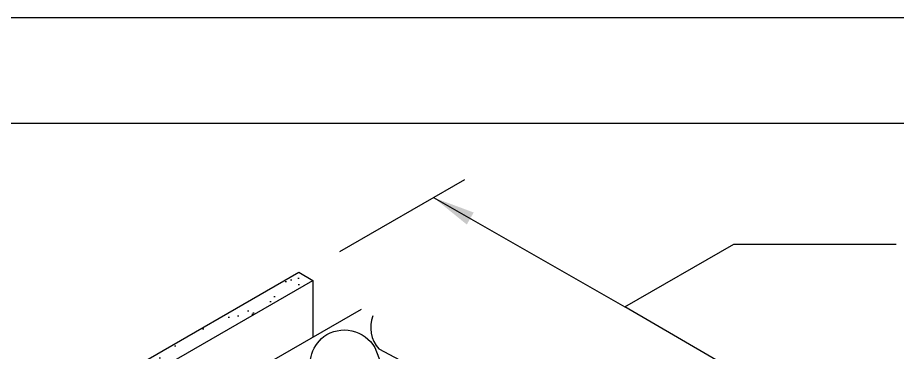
# Model space of a CAD drawing. Extents: x 0 to 51, y -0.2 to 65.8.
# Drawn here: x 19.15 to 31.64, y 61.09 to 65.85 of the extents above; entities that cross this region are included whole.
import ezdxf

# ---------------------------------------------------------------- set-up
doc = ezdxf.new("R2010")
doc.units = 0
doc.header["$LTSCALE"] = 1.5
doc.header["$MEASUREMENT"] = 0
doc.layers.get('DEFPOINTS').update_dxf_attribs({"linetype": 'CONTINUOUS'})
for name, color, linetype in [('INSULATION', 40, 'CONTINUOUS'), ('STRUCTURE', 252, 'CONTINUOUS'), ('TEXT', 7, 'CONTINUOUS'), ('W', 7, 'CONTINUOUS')]:
    doc.layers.add(name, color=color, linetype=linetype)
doc.styles.add('DETAILS', font='sanss___.ttf', dxfattribs={"height": 1})
doc.dimstyles.new('TYVEKDETAILS', dxfattribs={"dimscale": 6, "dimtxt": 1.5, "dimasz": 0.1, "dimexe": 0.75, "dimexo": 0.75, "dimgap": 0.75, "dimtad": 0, "dimtih": 1, "dimtoh": 1, "dimdec": 4, "dimzin": 0, "dimtxsty": 'DETAILS', "dimcen": 0.0625, "dimazin": 3, "dimtfac": 1, "dimtdec": 4, "dimtofl": 0, "dimtmove": 0, "dimatfit": 3, "dimtolj": 1, "dimtzin": 0})

msp = doc.modelspace()

# ---------------------------------------------------------------- hatches: boundary and pattern name
at = {"layer": 'STRUCTURE', "linetype": 'CONTINUOUS'}
h = msp.add_hatch(dxfattribs=at)
h.set_pattern_fill('AR-SAND', color=256, scale=0.25, style=0)
h.set_pattern_definition([(37.50000000000001, (106.1620206132676, 3.387939527918896), (-0.01574833952740204, 0.4817059422532897), [0, -0.38, 0, -0.425, 0, -0.40625]), (7.499999999999999, (106.1620206132676, 3.387939527918896), (0.4424441763169318, 0.7055365163074351), [0, -0.205, 0, -0.3425, 0, -0.13125]), (327.5, (105.8545206132676, 3.387939527918896), (0.7785354654378738, 0.001414763384241124), [0, -0.125, 0, -0.45, 0, -0.5875]), (317.5, (105.8545206132676, 3.387939527918896), (0.7515316511430733, 0.2194188912335623), [0, -0.0625, 0, -0.295, 0, -0.3375])])
h.paths.add_polyline_path([(23.3395711400328, 62.10903702115419), (23.14099391069398, 62.22532851201645), (10.41934127631632, 54.88047893902188), (10.61791850565513, 54.7641874481596)])

# ---------------------------------------------------------------- linework, layer by layer
at = {"layer": 'DEFPOINTS'}
msp.add_line((-1.06581410364015e-14, 65.84534034634707), (51, 65.84534034634707), dxfattribs=at)
at = {"layer": 'INSULATION'}
msp.add_lwpolyline([(20.80561534371149, 59.84055496634755), (24.02964557383983, 61.70194968758761)], dxfattribs=at)
for points in [[(24.19387576275135, 61.60713134381047, 0.2847916483686559), (24.2780949127412, 61.13691012217036), (25.46825731883762, 60.50143454862405, -0.09271651603963564), (25.53474193975383, 60.37257663778851)], [(24.71826928816743, 59.90118593260794, 0.1816266251347496), (24.54484311387743, 60.01243087023806), (23.35244386271032, 60.69142133373266, -0.3448708299361887), (23.4973872919051, 61.31414655467538, -0.4411467991369581), (24.22095945649694, 61.15573663928499), (24.70333893223615, 59.9091197452605, 0.007777833478207217), (24.71548642976633, 59.89957924856096)]]:
    msp.add_lwpolyline(points, format="xyb", dxfattribs=at)
at = {"layer": 'STRUCTURE'}
for p, q in [((10.41934127631629, 54.88047893902188), (23.14099391069396, 62.22532851201647)), ((23.14099391069396, 62.22532851201647), (23.3395711400328, 62.10903702115419)), ((10.61791850565513, 54.76418744815958), (23.3395711400328, 62.10903702115419))]:
    msp.add_line(p, q, dxfattribs=at)
at = {"layer": 'STRUCTURE', "linetype": 'CONTINUOUS'}
msp.add_line((23.3395711400328, 62.10903702115419), (23.3395711400328, 61.30353502746824), dxfattribs=at)
at = {"layer": 'TEXT'}
for p, q in [((23.72217201360456, 62.51891087982884), (25.49999999999997, 63.5453403463471)), ((27.7682542017503, 61.73464667081694), (29.31522137618717, 62.62778858540558)), ((29.31522137618717, 62.62778858540558), (31.61680783220648, 62.62778858540558))]:
    msp.add_line(p, q, dxfattribs=at)
at = {"layer": 'W'}
msp.add_lwpolyline([(1.499999999999984, 64.34534034634707), (49.5, 64.34534034634707), (49.5, 1.345340346347058), (1.499999999999984, 1.345340346347058)], close=True, dxfattribs=at)

# ---------------------------------------------------------------- leaders
at = {"layer": 'TEXT'}
for points, override in [([(25.05400736656469, 63.28784637937664), (27.7682542017503, 61.73464667081694)], {"dimgap": 0.75, "dimtad": 0, "dimfxl": 3}), ([(31.33168434807907, 59.66342788421377), (27.7682542017503, 61.73464667081694)], {"dimfxl": 3})]:
    msp.add_leader(points, dimstyle='TYVEKDETAILS', override=override, dxfattribs=at)

doc.saveas('drawing.dxf')
